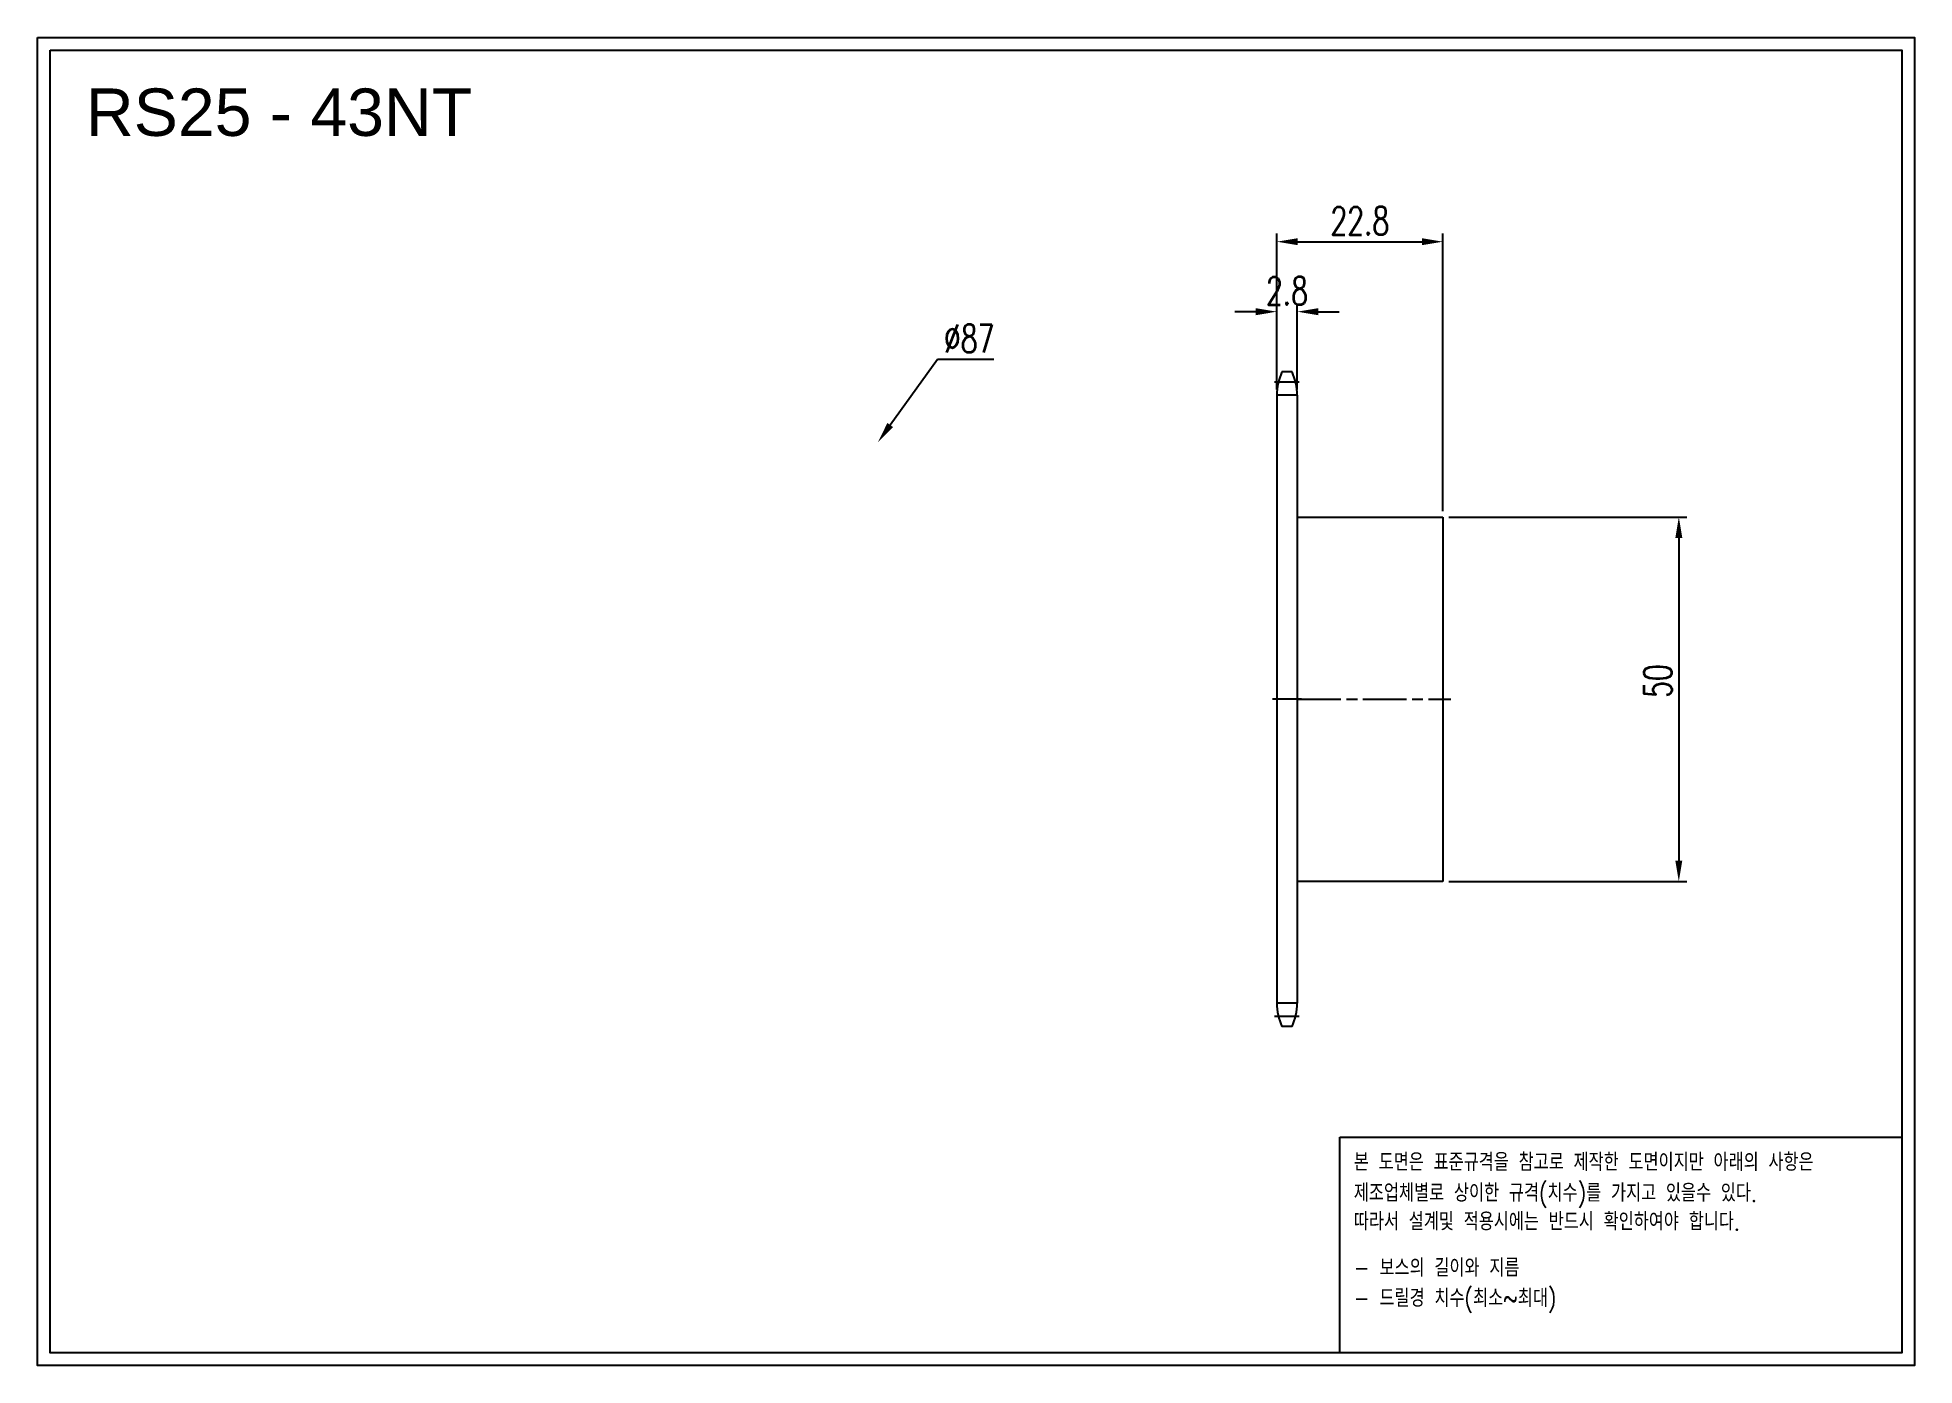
# Model space of a CAD drawing. Header units: millimetres. Extents: x -67407 to -67150, y 1720 to 1903.
import ezdxf

# ---------------------------------------------------------------- set-up
doc = ezdxf.new("R2010")
doc.units = ezdxf.units.MM
for name, pattern in [('AM_ISO02W050', [7.5, 6, -1.5]), ('AM_ISO02W050x2', [3.75, 3, -0.75]), ('AM_ISO08W050', [18, 12, -1.5, 3, -1.5]), ('AM_ISO08W050x2', [9, 6, -0.75, 1.5, -0.75])]:
    doc.linetypes.add(name, pattern=pattern)
for name, color, linetype, lineweight in [('AM_3N', 6, 'AM_ISO02W050', 25), ('AM_7', 4, 'AM_ISO08W050', 25), ('AM_7N', 4, 'AM_ISO08W050', 25)]:
    doc.layers.add(name, color=color, linetype=linetype, lineweight=lineweight)
doc.layers.add('S-DIM', color=7, linetype='Continuous')
doc.styles.add('HAN', font='ROMANS.shx', dxfattribs={"width": 0.7, "bigfont": 'whgtxt.shx'})
doc.styles.add('HSG', font='SIMPLEX.shx', dxfattribs={"width": 0.7, "bigfont": 'HSG.shx'})
doc.styles.get("Standard").update_dxf_attribs({"font": 'arial.ttf'})
doc.dimstyles.new('APP4', dxfattribs={"dimscale": 1.6, "dimtxt": 2.4, "dimasz": 1.8, "dimexe": 0.7, "dimexo": 0.5, "dimgap": 0.6, "dimtad": 1, "dimtoh": 1, "dimdec": 1, "dimrnd": 0.01, "dimzin": 9, "dimdsep": 46, "dimtxsty": 'HSG', "dimcen": 0, "dimclrd": 1, "dimclre": 1, "dimclrt": 256, "dimazin": 2, "dimtp": 1, "dimtm": 1, "dimtfac": 0.5, "dimtdec": 1, "dimtofl": 0, "dimtmove": 0, "dimatfit": 3, "dimfxl": 0, "dimtvp": 1, "dimtolj": 2, "dimlwd": -1, "dimlwe": -1, "dimarcsym": 0})

# ---------------------------------------------------------------- blocks, each defined once
blk = doc.blocks.new('*D2')
at = {"layer": 'Defpoints', "color": 0, "transparency": 16777216}
for p in [(-67214.51, 1836.75), (-67214.51, 1786.75), (-67182.13, 1786.75)]:
    blk.add_point(p, dxfattribs=at)
at = {"layer": 'S-DIM', "color": 1, "transparency": 16777216}
for p, q in [((-67213.71, 1836.75), (-67181.01, 1836.75)), ((-67182.13, 1833.87), (-67182.13, 1789.63)), ((-67213.71, 1786.75), (-67181.01, 1786.75))]:
    blk.add_line(p, q, dxfattribs=at)
for points in [[(-67182.61, 1833.87), (-67181.65, 1833.87), (-67182.13, 1836.75)], [(-67182.61, 1789.63), (-67181.65, 1789.63), (-67182.13, 1786.75)]]:
    blk.add_solid(points, dxfattribs=at)
at = {"layer": 'S-DIM', "transparency": 16777216, "insert": (-67185.01, 1814.25), "char_height": 3.84, "attachment_point": 5, "rotation": 90, "style": 'HSG'}
blk.add_mtext('\\A2;50', dxfattribs=at)
blk = doc.blocks.new('fyjkfytuj')
for p, q in [((-66537.93, 409.63), (-66517.93, 409.63)), ((-66517.93, 409.63), (-66517.93, 359.63)), ((-66517.93, 359.63), (-66537.93, 359.63))]:
    blk.add_line(p, q)
at = {"layer": 'AM_7N', "linetype": 'AM_ISO08W050x2'}
blk.add_line((-66537.93, 384.63), (-66516.85, 384.63), dxfattribs=at)
blk = doc.blocks.new('*D3')
at = {"layer": 'Defpoints', "color": 0, "transparency": 16777216}
for p in [(-67292.05, 1847.03), (-67342.92, 1776.46)]:
    blk.add_point(p, dxfattribs=at)
at = {"layer": 'S-DIM', "color": 1, "transparency": 16777216}
for p, q in [((-67283.88, 1858.38), (-67290.37, 1849.37)), ((-67276.13, 1858.38), (-67283.88, 1858.38))]:
    blk.add_line(p, q, dxfattribs=at)
blk.add_solid([(-67290.76, 1849.65), (-67289.98, 1849.09), (-67292.05, 1847.03)], dxfattribs=at)
at = {"layer": 'S-DIM', "transparency": 16777216, "insert": (-67279.53, 1861.26), "char_height": 3.84, "attachment_point": 5, "style": 'HSG'}
blk.add_mtext('\\A2;∅87', dxfattribs=at)
blk = doc.blocks.new('*D4')
at = {"layer": 'Defpoints', "color": 0, "transparency": 16777216}
for p in [(-67234.51, 1864.92), (-67237.31, 1853.45), (-67234.51, 1853.45)]:
    blk.add_point(p, dxfattribs=at)
at = {"layer": 'S-DIM', "color": 1, "transparency": 16777216}
for p, q in [((-67237.31, 1854.25), (-67237.31, 1866.04)), ((-67234.51, 1854.25), (-67234.51, 1866.04)), ((-67240.19, 1864.92), (-67243.07, 1864.92)), ((-67231.63, 1864.92), (-67228.75, 1864.92))]:
    blk.add_line(p, q, dxfattribs=at)
for points in [[(-67240.19, 1865.4), (-67240.19, 1864.44), (-67237.31, 1864.92)], [(-67231.63, 1865.4), (-67231.63, 1864.44), (-67234.51, 1864.92)]]:
    blk.add_solid(points, dxfattribs=at)
at = {"layer": 'S-DIM', "transparency": 16777216, "insert": (-67235.91, 1867.8), "char_height": 3.84, "attachment_point": 5, "style": 'HSG'}
blk.add_mtext('\\A2;2.8', dxfattribs=at)
blk = doc.blocks.new('*D5')
at = {"layer": 'Defpoints', "color": 0, "transparency": 16777216}
for p in [(-67214.51, 1874.52), (-67237.31, 1853.45), (-67214.51, 1836.75)]:
    blk.add_point(p, dxfattribs=at)
at = {"layer": 'S-DIM', "color": 1, "transparency": 16777216}
for p, q in [((-67237.31, 1854.25), (-67237.31, 1875.64)), ((-67214.51, 1837.55), (-67214.51, 1875.64)), ((-67234.43, 1874.52), (-67217.39, 1874.52))]:
    blk.add_line(p, q, dxfattribs=at)
for points in [[(-67234.43, 1875), (-67234.43, 1874.04), (-67237.31, 1874.52)], [(-67217.39, 1875), (-67217.39, 1874.04), (-67214.51, 1874.52)]]:
    blk.add_solid(points, dxfattribs=at)
at = {"layer": 'S-DIM', "transparency": 16777216, "insert": (-67225.91, 1877.4), "char_height": 3.84, "attachment_point": 5, "style": 'HSG'}
blk.add_mtext('\\A2;22.8', dxfattribs=at)
blk = doc.blocks.new('notice1')
at = {"color": 4}
blk.add_lwpolyline([(-22142.12, 1735.9), (-22053.8, 1735.9), (-22053.8, 1702.07), (-22142.12, 1702.07)], close=True, dxfattribs=at)
at = {"color": 4, "style": 'HAN', "width": 0.8}
for s, p in [('본 도면은 표준규격을 참고로 제작한 도면이지만 아래의 사항은', (-22139.9, 1730.62)), ('제조업체별로 상이한 규격(치수)를 가지고 있을수 있다.', (-22139.9, 1725.78)), ('따라서 설계및 적용시에는 반드시 확인하여야 합니다.', (-22139.9, 1721.28)), ('- 보스의 길이와 지름', (-22139.9, 1714.03)), ('- 드릴경 치수(최소~최대)', (-22139.9, 1709.27))]:
    blk.add_text(s, height=2.7949, dxfattribs=at).set_placement(p)

msp = doc.modelspace()

# ---------------------------------------------------------------- linework, layer by layer
for p, q in [((-67235.21, 1856.65), (-67236.6, 1856.65)), ((-67237.31, 1853.45), (-67237.31, 1770.05)), ((-67234.51, 1853.45), (-67234.51, 1770.05)), ((-67235.21, 1766.85), (-67236.6, 1766.85))]:
    msp.add_line(p, q)
for points in [[(-67407.41, 1902.52), (-67149.79, 1902.52), (-67149.79, 1720.37), (-67407.41, 1720.37)], [(-67405.67, 1900.79), (-67151.52, 1900.79), (-67151.52, 1722.1), (-67405.67, 1722.1)]]:
    msp.add_lwpolyline(points, close=True)
for centre, start, end in [((-67229.71, 1853.45), 155.0989, 180), ((-67242.11, 1853.45), 0, 24.9011), ((-67229.71, 1770.05), 180, 204.9011), ((-67242.11, 1770.05), 335.0989, 0)]:
    msp.add_arc(centre, 7.6, start, end)
at = {"layer": 'AM_3N', "linetype": 'AM_ISO02W050x2'}
for p, q in [((-67234.51, 1853.45), (-67237.31, 1853.45)), ((-67234.51, 1770.05), (-67237.31, 1770.05))]:
    msp.add_line(p, q, dxfattribs=at)
at = {"layer": 'AM_7', "linetype": 'AM_ISO08W050x2'}
for p, q in [((-67234.23, 1855.24), (-67237.62, 1855.24)), ((-67233.92, 1811.75), (-67237.89, 1811.75)), ((-67234.23, 1768.25), (-67237.62, 1768.25))]:
    msp.add_line(p, q, dxfattribs=at)

# ---------------------------------------------------------------- block references
msp.add_blockref('fyjkfytuj', (-696.57, 1427.12))
at = {"xscale": 0.8735999999999999, "yscale": 0.8735999999999999, "zscale": 0.8735999999999999}
msp.add_blockref('notice1', (-47885.32, 235.18), dxfattribs=at)

# ---------------------------------------------------------------- texts
msp.add_text('RS25 - 43NT', height=6.5055).set_placement((-67400.77, 1889.03))

# ---------------------------------------------------------------- dimensions: what is measured, and where the dimension line sits
at = {"layer": 'S-DIM'}
dim = msp.add_linear_dim(base=(-67214.51, 1874.52), p1=(-67237.31, 1853.45), p2=(-67214.51, 1836.75), dimstyle='APP4', dxfattribs=at)
dim.commit()
dim.dimension.update_dxf_attribs({"geometry": '*D5', "text_midpoint": (-67225.91, 1877.4)})
dim = msp.add_linear_dim(base=(-67234.51, 1864.92), p1=(-67237.31, 1853.45), p2=(-67234.51, 1853.45), dimstyle='APP4', dxfattribs=at)
dim.commit()
dim.dimension.update_dxf_attribs({"geometry": '*D4', "text_midpoint": (-67235.91, 1864.92), "dimtype": 128})
dim = msp.add_diameter_dim_2p(p1=(-67342.92, 1776.46), p2=(-67292.05, 1847.03), dimstyle='APP4', dxfattribs=at)
dim.commit()
dim.dimension.update_dxf_attribs({"geometry": '*D3', "text_midpoint": (-67279.53, 1858.38), "dimtype": 131})
dim = msp.add_linear_dim(base=(-67182.13, 1786.75), p1=(-67214.51, 1836.75), p2=(-67214.51, 1786.75), angle=90, dimstyle='APP4', dxfattribs=at)
dim.commit()
dim.dimension.update_dxf_attribs({"geometry": '*D2', "text_midpoint": (-67182.13, 1814.25), "dimtype": 128})

doc.saveas('drawing.dxf')
